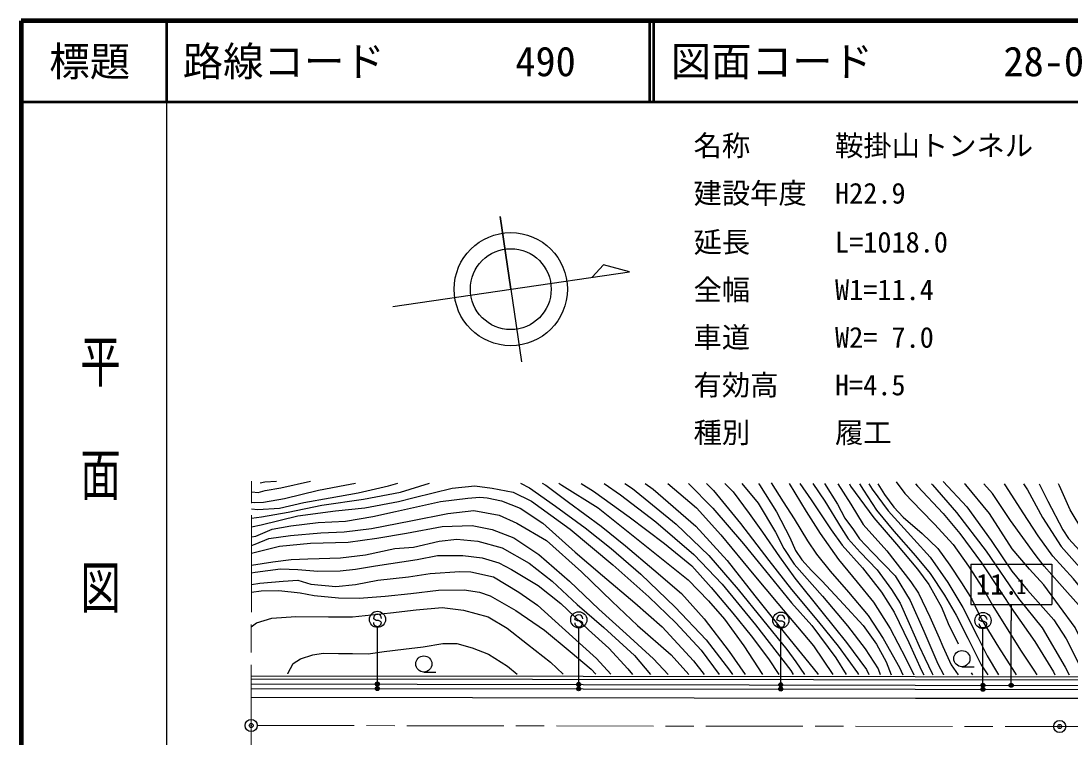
# Model space of a CAD drawing. Units: millimetres, scale not verified, with parts at other scales. Extents: x -376014994 to 680000, y -960703782 to 380000.
# Drawn here: x 40000 to 169879, y 291391 to 380000 of the extents above; entities that cross this region are included whole.
import ezdxf
from ezdxf.enums import TextEntityAlignment as Align

# ---------------------------------------------------------------- set-up
doc = ezdxf.new("R2010")
doc.units = ezdxf.units.MM
doc.header["$LTSCALE"] = 1000
doc.header["$PDMODE"] = 32
doc.header["$PDSIZE"] = 500
doc.linetypes.add('CHAIN', pattern=[18.5, 12, -1.5, 3.5, -1.5])
for name, color, linetype, lineweight in [('M-BGD', 7, 'Continuous', 25), ('M-BMK', 2, 'CHAIN', 13), ('M-BMK-SRVR', 3, 'Continuous', 25), ('M-STR-HTXT', 7, 'Continuous', 13), ('M-STR-STRC', 7, 'Continuous', 25), ('M-TTL', 2, 'Continuous', 140), ('M-TTL-BAND', 7, 'Continuous', 25), ('M-TTL-LINE', 7, 'Continuous', 50)]:
    doc.layers.add(name, color=color, linetype=linetype, lineweight=lineweight)
doc.layers.add('M-TTL-TXT', color=7, linetype='Continuous')
doc.styles.add('@ＭＳ ゴシック', font='')
doc.styles.add('ＭＳ ゴシック', font='')
doc.styles.get('@ＭＳ ゴシック').set_extended_font_data('@MS Gothic')
doc.styles.get('ＭＳ ゴシック').set_extended_font_data('MS Gothic')

msp = doc.modelspace()

# ---------------------------------------------------------------- linework, layer by layer
at = {"layer": 'M-BGD'}
for p, q in [((156382, 300096), (157882, 300096)), ((68482, 298945), (150615, 298861)), ((89828, 299434), (91328, 299434)), ((150615, 298861), (324088, 298788)), ((157549, 299334), (157705, 299093)), ((68481, 297980), (150615, 297812)), ((68482, 298605), (249489, 298360)), ((150615, 297812), (285777, 297640)), ((68479, 296319), (150624, 296211)), ((68480, 297404), (150615, 297312)), ((150615, 297312), (285776, 297140)), ((150624, 296211), (496125, 295773))]:
    msp.add_line(p, q, dxfattribs=at)
for points in [[(100580, 346814), (99269, 355786), (101892, 337826)], [(86014, 344687), (115266, 348958), (112063, 349815), (110645, 348284)], [(68506, 317413), (69712, 317640), (74254, 318751), (78891, 319396), (82531, 319741), (86715, 320529), (88648, 321020), (93322, 322183), (96139, 322472), (98261, 322193), (100894, 321675), (103157, 320595), (107944, 317115), (113209, 312683), (117649, 308722), (121011, 305531), (124128, 302154), (126368, 299133)], [(68507, 318473), (69760, 318627), (73055, 319202), (77197, 320100), (82370, 320837), (86948, 321710), (90511, 322813)], [(68509, 319608), (69301, 319548), (71979, 319694), (74993, 320394), (78237, 321000), (81690, 321600), (85454, 322465), (86601, 322811)], [(68510, 320471), (68869, 320403), (69983, 320464), (72595, 320892), (76801, 321939), (80050, 322575), (81381, 322817)], [(68511, 321732), (68546, 321713), (69321, 321655), (70201, 321888), (72132, 322237), (75824, 323052)], [(69583, 322856), (70161, 322962), (71609, 323068)], [(101789, 322791), (102888, 322245), (106124, 319965), (109786, 317293), (112993, 314725), (116684, 311532), (120916, 307480), (124738, 303411), (127640, 299662), (128005, 299131)], [(104460, 322788), (104907, 322559), (107703, 320455), (111770, 317475), (114791, 315068), (118271, 312095), (121712, 309131), (124490, 306024), (127597, 301962), (129569, 299129)], [(106515, 322785), (106915, 322554), (111381, 319732), (114909, 316927), (119828, 312982), (122523, 310837), (125034, 308225), (127035, 305963), (129392, 302678), (131712, 299127)], [(109307, 322782), (110806, 321829), (115246, 318654), (119614, 315337), (122964, 312568), (125352, 309898), (128058, 306724), (130321, 303901), (132471, 301049), (133750, 299124)], [(112148, 322778), (114158, 321353), (118543, 318024), (123231, 313970), (126744, 310286), (130866, 305278), (135235, 299621), (135499, 299122)], [(114687, 322775), (115636, 322131), (121043, 317720), (125066, 313868), (128720, 309651), (134743, 302203), (135862, 300695), (136901, 299120)], [(117221, 322772), (118196, 322051), (123478, 317481), (127336, 313234), (130788, 308846), (134579, 304100), (138538, 299268), (138615, 299118)], [(120011, 322768), (123565, 319740), (126545, 316409), (130629, 311451), (133613, 307923), (138029, 302693), (140434, 299115)], [(122565, 322765), (125583, 319723), (129359, 315303), (132074, 311949), (135298, 308015), (137827, 305181), (140791, 301206), (142088, 299113)], [(124797, 322762), (125649, 321900), (129016, 317820), (132485, 313248), (135320, 309629), (138664, 305652), (141083, 302637), (143478, 299330), (143600, 299111)], [(127058, 322759), (128071, 321727), (130077, 319056), (131709, 316740), (133809, 313681), (135724, 311054), (139053, 306867), (142122, 303093), (144580, 299741), (144879, 299110)], [(129170, 322757), (131176, 320341), (133329, 316740), (134338, 314722), (135650, 312778), (139121, 308841), (142241, 305129), (144427, 302307), (146047, 299828), (146281, 299108)], [(131207, 322754), (131348, 322589), (133443, 319263), (135083, 316085), (135800, 314480), (136585, 313328), (137766, 312014), (139084, 310668), (141722, 307833), (144152, 305189), (145824, 302861), (147032, 300712), (147632, 299106)], [(132787, 322851), (134274, 320491), (135626, 318408), (137273, 315667), (138382, 314034), (140073, 311924), (142347, 309336), (144791, 306413), (146661, 303572), (148664, 300010), (149065, 299104)], [(135026, 322749), (137140, 319284), (138838, 316581), (141112, 313351), (143416, 310540), (145441, 308087), (147515, 304838), (149403, 301206), (150456, 299103)], [(136353, 322747), (137719, 320748), (140211, 317014), (141590, 315134), (144085, 312318), (146432, 309298), (148017, 306826), (149824, 303077), (151390, 299621), (151687, 299101)], [(137937, 322745), (139438, 320569), (141460, 317267), (142322, 315899), (143803, 314283), (145894, 312068), (147687, 309635), (148741, 307946), (149879, 305449), (151092, 302651), (151780, 301144), (152696, 299231), (152777, 299100)], [(139369, 322744), (141017, 320214), (141922, 318470), (142977, 317011), (143722, 315900), (145292, 314268), (148123, 311352), (149973, 308271), (151668, 304505), (153409, 300452), (154106, 299129), (154128, 299098)], [(141040, 322741), (142650, 320187), (144177, 317705), (147080, 314421), (150079, 310581), (151025, 309173), (152414, 306277), (153554, 303661), (154020, 302577), (155068, 300337), (155933, 299096)], [(142470, 322740), (142587, 322442), (145499, 318503), (148308, 315275), (150877, 312154), (152294, 310247), (153881, 307455), (154703, 305424), (155933, 302925)], [(143733, 322738), (144196, 321929), (145803, 319483), (147984, 316866), (150637, 313815), (152461, 311606), (154248, 308960), (155682, 306472), (157115, 303617), (158770, 300304), (159586, 299091)], [(144891, 322737), (145274, 322081), (147259, 319376), (150440, 315866), (152474, 313651), (154646, 310527), (156487, 307419), (158375, 303734), (159514, 301440), (160904, 299089)], [(145995, 322735), (146801, 321391), (147968, 319850), (149129, 318587), (151464, 316575), (153388, 314725), (154885, 312662), (156351, 310467), (157595, 308440), (158765, 306004), (160904, 302519), (162888, 299415), (163107, 299087)], [(148254, 322989), (149343, 321535), (151346, 319413), (152986, 317727), (155324, 315209), (157196, 312513), (158996, 309735), (160348, 307406), (162062, 304639), (163627, 302155), (165301, 299681), (165651, 299083)], [(150632, 322729), (150875, 322432), (154086, 319060), (156113, 316573), (158808, 312959), (161080, 309519), (162786, 306976), (165417, 303226), (167714, 299446), (167893, 299080)], [(152618, 322727), (152748, 322594), (155705, 319175), (159390, 314398), (163394, 308512), (166306, 304895), (169147, 300051), (169643, 299078)], [(154067, 323009), (157003, 319871), (160002, 315718), (162549, 311904), (164493, 309580), (167743, 305906), (169270, 303559), (171496, 299111), (171509, 299076)], [(173038, 299074), (172177, 301360), (170384, 304925), (166524, 310214), (164728, 312152), (162599, 314695), (159818, 319033), (156859, 322588), (156718, 322721)], [(175304, 299071), (174866, 300484), (173116, 304176), (171139, 307391), (168470, 310409), (166544, 312553), (165455, 313977), (162412, 318198), (160168, 321532), (159108, 322718)], [(176899, 299069), (176280, 301265), (175313, 303485), (174023, 305837), (172527, 308060), (170181, 310946), (167642, 313758), (165832, 316282), (163946, 319123), (161827, 322487), (161654, 322715)], [(163996, 322712), (164504, 321961), (166374, 318536), (168679, 314953), (171305, 312003), (174307, 308379), (176686, 304603), (178235, 300545), (178684, 299067)], [(165927, 322710), (167032, 320563), (168875, 317040), (169555, 315960), (171892, 313448), (173914, 311007), (175971, 308426), (177593, 305679), (179130, 302556), (180313, 299065)], [(182091, 299062), (181675, 300152), (180071, 304184), (178278, 307773), (176069, 311280), (173571, 314102), (171465, 316701), (169762, 319519), (168443, 322470), (168319, 322707)], [(68504, 316148), (69040, 316256), (71061, 317098), (73375, 317522), (76745, 317952), (80155, 318091), (83522, 318663), (86339, 319289), (88940, 319894), (91898, 320523), (95268, 320953), (96739, 321076), (97668, 321007), (99449, 320638), (101741, 319730), (104553, 317860), (108560, 314276), (111945, 311361), (115930, 307993), (119299, 305012), (123202, 300819), (124502, 299136)], [(68503, 315096), (68982, 315276), (70637, 315974), (73337, 316341), (77100, 316654), (79983, 316793), (83346, 317197), (88234, 318141), (92791, 319068), (96001, 319413), (99142, 318839), (101352, 317870), (105012, 315707), (109319, 311832), (113113, 308167), (116273, 305207), (120442, 301550), (122611, 299138)], [(68502, 314154), (71969, 314988), (75816, 315360), (80463, 315515), (84004, 315989), (87677, 316601), (92078, 317451), (95802, 317547), (98289, 317083), (100979, 316034), (104049, 313990), (107864, 310660), (111490, 307211), (114837, 304163), (118240, 301068), (120038, 299141)], [(68500, 312641), (68518, 312645), (71137, 313059), (73424, 313347), (75468, 313454), (76885, 313468), (79534, 313573), (82616, 313949), (86222, 314711), (88546, 314881), (91707, 315609), (93923, 315880), (96524, 315625), (99504, 314813), (102841, 312911), (105700, 310680), (108813, 307786), (112075, 304958), (115893, 301466), (117878, 299144)], [(68499, 311690), (68957, 311772), (72117, 312198), (74253, 312116), (76701, 311930), (79471, 311973), (81370, 312181), (83853, 312592), (88995, 313379), (91525, 313847), (94654, 313842), (97049, 313567), (99093, 312935), (100682, 312133), (103966, 310142), (106754, 307893), (110192, 304656), (112709, 302402), (115051, 299817), (115659, 299147)], [(68497, 310258), (69540, 310444), (72449, 310658), (74230, 310791), (75834, 310292), (78937, 310025), (81384, 310276), (84128, 310796), (87925, 311212), (90607, 311612), (94265, 311857), (95630, 311834), (98447, 311194), (101585, 309304), (103881, 307705), (106919, 304929), (111166, 301104), (112971, 299150)], [(68496, 309331), (69691, 309467), (71888, 309506), (74521, 309244), (76257, 308884), (79289, 308598), (81838, 308557), (85065, 308833), (88203, 309163), (91658, 309556), (94802, 309615), (96719, 309314), (98051, 308842), (101212, 307047), (104736, 304631), (107938, 301985), (110534, 299781), (111093, 299153)], [(68490, 305009), (69129, 305512), (71044, 306087), (73986, 306293), (78048, 306245), (81017, 306276), (85692, 306776), (88869, 307130), (92096, 307406), (94715, 307081), (97791, 306247), (100130, 304841), (102649, 302889), (105508, 300658), (107074, 299158)], [(73017, 299201), (73024, 299238), (73682, 300502), (74553, 301078), (76079, 301572), (77372, 301783), (79277, 301720), (80996, 301733), (82940, 301695), (84937, 301960), (87327, 302257), (89750, 302548), (92169, 302974), (93914, 302948), (95812, 302415), (97820, 301623), (100177, 300145), (101383, 299165)]]:
    msp.add_lwpolyline(points, dxfattribs=at)
for centre, radius in [((100580, 346814), 7000), ((100580, 346814), 5000), ((89828, 300434), 1000), ((156382, 301096), 1000)]:
    msp.add_circle(centre, radius, dxfattribs=at)
msp.add_point((68475, 292817), dxfattribs=at)
at = {"layer": 'M-BMK'}
for p, q in [((68398, 232833), (68513, 323061)), ((69225, 292816), (511423, 292252))]:
    msp.add_line(p, q, dxfattribs=at)
at = {"layer": 'M-BMK-SRVR'}
for centre in [(68475, 292817), (168474, 292690)]:
    msp.add_circle(centre, 750, dxfattribs=at)
for p in [(68475, 292817), (168474, 292690)]:
    msp.add_point(p, dxfattribs=at)
at = {"layer": 'M-STR-STRC'}
for p, q in [((157491, 312796), (167491, 312796)), ((157491, 312796), (157491, 307796)), ((167491, 312796), (167491, 307796)), ((157491, 307796), (167491, 307796)), ((162491, 307796), (162491, 305796)), ((83692, 305959), (83592, 306077)), ((83937, 305819), (83692, 305959)), ((84237, 305817), (83937, 305819)), ((84482, 305705), (84237, 305817)), ((84588, 305569), (84482, 305705)), ((108592, 305908), (108492, 306026)), ((108837, 305768), (108592, 305908)), ((109137, 305766), (108837, 305768)), ((109382, 305654), (109137, 305766)), ((109488, 305518), (109382, 305654)), ((133592, 305856), (133492, 305974)), ((133837, 305717), (133592, 305856)), ((134137, 305715), (133837, 305717)), ((134382, 305603), (134137, 305715)), ((134488, 305467), (134382, 305603)), ((158592, 305812), (158492, 305930)), ((158837, 305672), (158592, 305812)), ((159137, 305670), (158837, 305672)), ((159382, 305558), (159137, 305670)), ((159488, 305422), (159382, 305558)), ((162481, 297946), (162491, 305796)), ((84081, 297536), (84090, 304948)), ((108981, 297508), (108990, 304897)), ((133981, 297480), (133990, 304846)), ((158981, 297451), (158990, 304801))]:
    msp.add_line(p, q, dxfattribs=at)
for centre, radius in [((84091, 305948), 1000), ((108991, 305897), 1000), ((133991, 305846), 1000), ((158991, 305801), 1000), ((84080, 297386), 150), ((84081, 297948), 150), ((84080, 297386), 120), ((84081, 297948), 120), ((84080, 297386), 90), ((84081, 297948), 90), ((84080, 297386), 60), ((84081, 297948), 60), ((84081, 297948), 30), ((108980, 297358), 150), ((108981, 297897), 150), ((108980, 297358), 120), ((108981, 297897), 120), ((108980, 297358), 90), ((108981, 297897), 90), ((108981, 297897), 60), ((108981, 297897), 30), ((133980, 297330), 150), ((133981, 297846), 150), ((133980, 297330), 120), ((133981, 297846), 120), ((133981, 297846), 90), ((133981, 297846), 60), ((133981, 297846), 30), ((158980, 297301), 150), ((158981, 297801), 150), ((158981, 297801), 120), ((158981, 297801), 90), ((158981, 297801), 60), ((158981, 297801), 30), ((162481, 297796), 150), ((162481, 297796), 120), ((162481, 297796), 90), ((162481, 297796), 60), ((162481, 297796), 30), ((84080, 297386), 30), ((108980, 297358), 60), ((108980, 297358), 30), ((133980, 297330), 90), ((133980, 297330), 60), ((133980, 297330), 30), ((158980, 297301), 120), ((158980, 297301), 90), ((158980, 297301), 60), ((158980, 297301), 30)]:
    msp.add_circle(centre, radius, dxfattribs=at)
for centre, start, end in [((84092, 306073), 359.55488, 179.55488), ((108992, 306022), 359.55488, 179.55488), ((84088, 305573), 179.55488, 359.55488), ((108988, 305522), 179.55488, 359.55488), ((133988, 305471), 179.55488, 359.55488), ((133992, 305971), 359.55488, 179.55488), ((158988, 305426), 179.55488, 359.55488), ((158992, 305926), 359.55488, 179.55488)]:
    msp.add_arc(centre, 500, start, end, dxfattribs=at)
for p in [(84080, 297386), (84081, 297948), (108980, 297358), (108981, 297897), (133980, 297330), (133981, 297846), (158980, 297301), (158981, 297801), (162481, 297796)]:
    msp.add_point(p, dxfattribs=at)
at = {"layer": 'M-TTL'}
for p, q in [((40000, 380000), (40000, 20000)), ((680000, 380000), (40000, 380000))]:
    msp.add_line(p, q, dxfattribs=at)
at = {"layer": 'M-TTL-BAND'}
msp.add_line((58000, 370000), (58000, 20000), dxfattribs=at)
at = {"layer": 'M-TTL-LINE'}
for p, q in [((58000, 380000), (58000, 370000)), ((117750, 380000), (117750, 370000)), ((118250, 380000), (118250, 370000)), ((40000, 370000), (680000, 370000))]:
    msp.add_line(p, q, dxfattribs=at)

# ---------------------------------------------------------------- texts
at = {"layer": 'M-STR-HTXT', "style": 'ＭＳ ゴシック'}
for s, p in [('名称\u3000\u3000\u3000鞍掛山トンネル', (123190, 365861)), ('建設年度\u3000H22.9', (123190, 359970))]:
    msp.add_text(s, height=2566, dxfattribs=at).set_placement(p, align=Align.TOP_LEFT)
for s, p in [('延長\u3000\u3000\u3000L=1018.0', (123190, 350579)), ('全幅\u3000\u3000\u3000W1=11.4', (123190, 344688)), ('車道\u3000\u3000\u3000W2= 7.0', (123190, 338796)), ('有効高\u3000  H=4.5', (123190, 332905)), ('種別\u3000\u3000\u3000履工', (123190, 327014))]:
    msp.add_text(s, height=2566, dxfattribs=at).set_placement(p, align=Align.BOTTOM_LEFT)
at = {"layer": 'M-STR-STRC', "style": 'ＭＳ ゴシック'}
msp.add_text('11.', height=2566, dxfattribs=at).set_placement((160741, 310296), align=Align.MIDDLE_CENTER)
msp.add_text('1', height=1833, dxfattribs=at).set_placement((163741, 308546), align=Align.BOTTOM_CENTER)
at = {"layer": 'M-TTL-BAND', "style": '@ＭＳ ゴシック', "width": 1.4}
msp.add_text('平  面  図', height=3666, rotation=270, dxfattribs=at).set_placement((49777, 306475), align=Align.MIDDLE_RIGHT)
at = {"layer": 'M-TTL-TXT', "style": 'ＭＳ ゴシック'}
msp.add_text('標題', height=3666, dxfattribs=at).set_placement((48500, 375000), align=Align.MIDDLE_CENTER)
for s, p in [('路線コード', (60000, 375000)), ('490', (101142, 375000)), ('図面コード', (120380, 375000)), ('28-0', (161521, 375000))]:
    msp.add_text(s, height=3666, dxfattribs=at).set_placement(p, align=Align.MIDDLE_LEFT)

doc.saveas('drawing.dxf')
